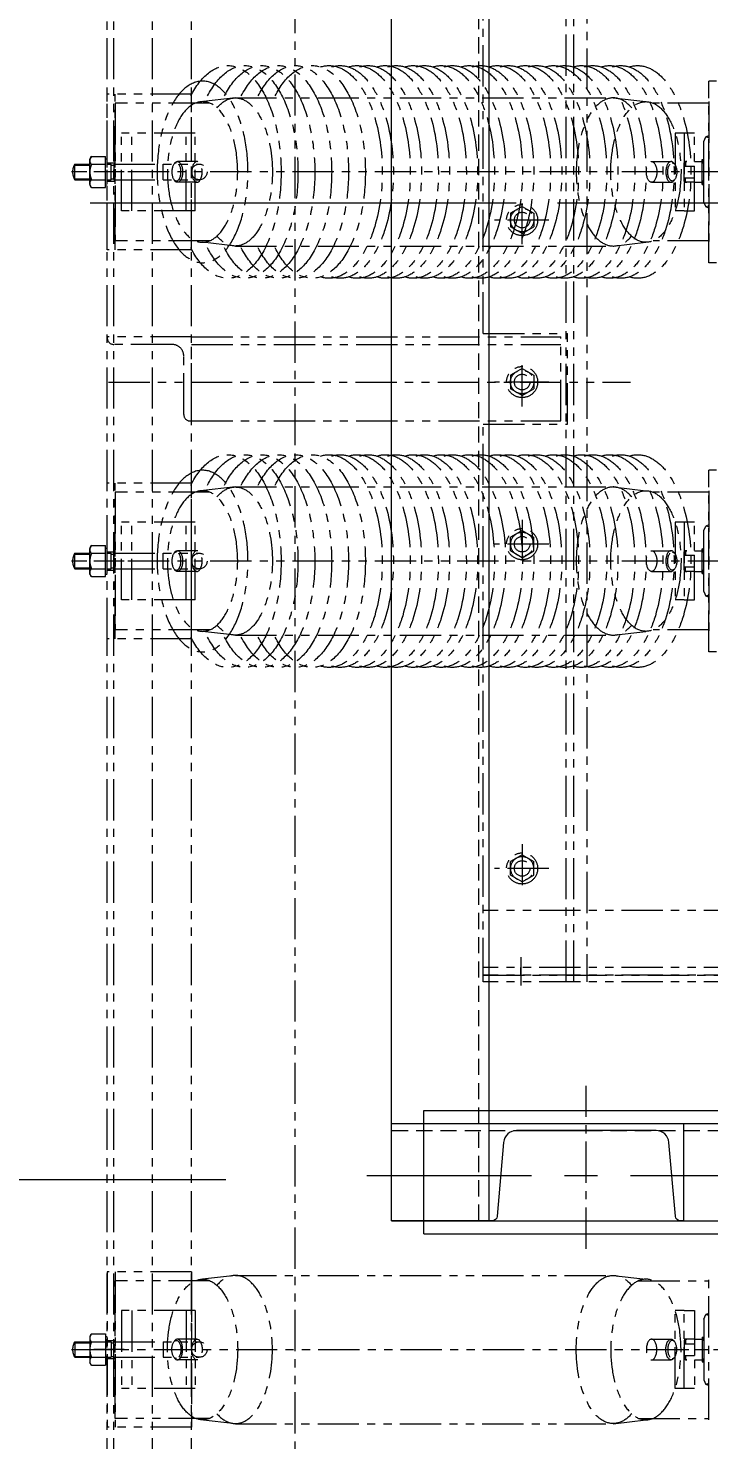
# Model space of a CAD drawing. Header units: millimetres. Extents: x -243837 to -5443, y 40 to 285140.
# Drawn here: x -191716 to -191191, y 77813 to 78902 of the extents above; entities that cross this region are included whole.
import ezdxf

# ---------------------------------------------------------------- set-up
doc = ezdxf.new("R2010")
doc.units = ezdxf.units.MM
for name, pattern in [('CENTER', [50.8, 31.75, -6.35, 6.35, -6.35]), ('CENTER2', [1.125, 0.75, -0.125, 0.125, -0.125]), ('HIDDEN', [0.375, 0.25, -0.125]), ('PHANTOM', [63.5, 31.75, -6.35, 6.35, -6.35, 6.35, -6.35])]:
    doc.linetypes.add(name, pattern=pattern)
for name, color, linetype, lineweight in [('2', 3, 'Continuous', 20), ('CEN', 1, 'CENTER', 9), ('HIDDEN', 2, 'HIDDEN', 0), ('PHANTAM', 21, 'PHANTOM', 0), ('R-CENTER', 1, 'CENTER2', 5), ('R-OBJECT', 2, 'Continuous', 20)]:
    doc.layers.add(name, color=color, linetype=linetype, lineweight=lineweight)
doc.styles.add('KA', font='romans.shx', dxfattribs={"width": 0.7})
doc.dimstyles.new('rakesh$0', dxfattribs={"dimscale": 160, "dimtxt": 2.5, "dimasz": 1, "dimexe": 0.8, "dimexo": 0.8, "dimgap": 1, "dimtad": 1, "dimdec": 0, "dimzin": 0, "dimdsep": 46, "dimtxsty": 'KA', "dimblk": 'OBLIQUE', "dimcen": 1.5, "dimclrd": 1, "dimclre": 1, "dimclrt": 2, "dimadec": 0, "dimazin": 0, "dimtfac": 1, "dimtdec": 0, "dimtmove": 0, "dimatfit": 2, "dimfxl": 1, "dimtolj": 1, "dimtzin": 0, "dimlwd": -1, "dimlwe": -1, "dimarcsym": 1})

# ---------------------------------------------------------------- blocks, each defined once
blk = doc.blocks.new('DDFDFDFFSDF')
at = {"layer": 'PHANTAM'}
for p, q in [((-645, 574.9, 1), (-645, 4894.7, 5.7)), ((-640, 574.9, -165.8), (-640, 4894.7, -161.1)), ((-610, 574.9, 1), (-610, 4894.7, 5.7)), ((-580, 574.9, 1), (-580, 4894.7, 5.7)), ((-500, -215.2, 165.9), (-500, 4894.7, 172.3)), ((-355, 1648.9, 8473.9), (-355, 4027.7, 6252.1)), ((-291, 1149.1, 3434.5), (-291, 4027.7, -2797.5)), ((-285, 1149.1, 5593.6), (-285, 4027.7, -638.4)), ((-275, 4027.7, 3892.9), (-275, 1149.1, 10124.9)), ((-181, 1703.4, 170.3), (-181, 1843.4, 170.3)), ((-175, 1843.4, 170.3), (-181, 1843.4, 170.3)), ((-645, 1713.4, 170.3), (-645, 1833.4, 170.3)), ((-580, 1833.4, 170.3), (-645, 1833.4, 170.3)), ((-639, 1713.4, 170.3), (-639, 1833.4, 170.3)), ((-580, 1826.4, 170.3), (-580, 1833.4, 170.3)), ((-546.2, 1830.5, 170.3), (-573, 1827.5, 170.3)), ((-546.2, 1830.5, 170.3), (-254.7, 1830.5, 170.3)), ((-254.7, 1830.5, 170.3), (-229.5, 1827.6, 170.3)), ((-565.9, 1826.4, 170.3), (-639, 1826.4, 170.3)), ((-639, 1826.4, 170.3), (-639, 1720.4, 170.3)), ((-580, 1720.4, 170.3), (-580, 1826.4, 170.3)), ((-181, 1826.4, 170.3), (-223.9, 1826.4, 170.3)), ((-181, 1827.6, 170.3), (-181, 1719.2, 170.3)), ((-634, 1743.4, 170.3), (-634, 1803.4, 170.3)), ((-577.2, 1803.4, 170.3), (-634, 1803.4, 170.3)), ((-626, 1743.4, 170.3), (-626, 1803.4, 170.3)), ((-584.1, 1743.4, 170.3), (-584.1, 1803.4, 170.3)), ((-577.2, 1743.4, 170.3), (-577.2, 1803.4, 170.3)), ((-206.9, 1803.4, 170.3), (-206.9, 1743.4, 170.3)), ((-200, 1803.4, 170.3), (-206.9, 1803.4, 170.3)), ((-192, 1803.4, 170.3), (-200, 1803.4, 170.3)), ((-200, 1803.4, 170.3), (-200, 1743.4, 170.3)), ((-192, 1743.4, 170.3), (-192, 1803.4, 170.3)), ((-184.9, 1796.9, 170.3), (-183.4, 1800.4, 170.3)), ((-184.9, 1781.4, 170.3), (-184.9, 1796.9, 170.3)), ((-181, 1799.7, 170.3), (-183.4, 1800.4, 170.3)), ((-181, 1801.2, 170.3), (-183.2, 1800.4, 170.3)), ((-181, 1799.7, 170.3), (-183.2, 1800.4, 170.3)), ((-657.3, 1785.4, 170.3), (-658.5, 1783.2, 170.3)), ((-657.3, 1785.4, 170.3), (-646.5, 1785.4, 170.3)), ((-646.5, 1761.4, 170.3), (-646.5, 1785.4, 170.3)), ((-670, 1767.4, 170.3), (-670, 1779.4, 170.3)), ((-670, 1779.4, 170.3), (-658.5, 1779.4, 170.3)), ((-670, 1778.6, 170.3), (-658.5, 1778.6, 170.3)), ((-658.5, 1763.6, 170.3), (-658.5, 1783.2, 170.3)), ((-657.3, 1779.4, 170.3), (-646.5, 1779.4, 170.3)), ((-646.5, 1783.4, 170.3), (-645, 1783.4, 170.3)), ((-645, 1780.4, 170.3), (-639, 1780.4, 170.3)), ((-645, 1780.4, 170.3), (-639, 1780.4, 170.3)), ((-645, 1779.4, 170.3), (-642, 1779.4, 170.3)), ((-642, 1767.4, 170.3), (-642, 1779.4, 170.3)), ((-642, 1778.6, 170.3), (-640, 1778.6, 170.3)), ((-640, 1779.4, 170.3), (-574, 1779.4, 170.3)), ((-640, 1779.4, 170.3), (-640, 1767.4, 170.3)), ((-602, 1767.4, 170.3), (-602, 1779.4, 170.3)), ((-575.8, 1781.4, 170.3), (-590.9, 1781.4, 170.3)), ((-225.1, 1781.4, 170.3), (-210.1, 1781.4, 170.3)), ((-200, 1780.4, 170.3), (-199, 1781.4, 170.3)), ((-199, 1781.4, 170.3), (-200, 1780.4, 170.3)), ((-200, 1766.4, 170.3), (-200, 1780.4, 170.3)), ((-200, 1766.4, 170.3), (-200, 1780.4, 170.3)), ((-200, 1777.9, 170.3), (-192, 1777.9, 170.3)), ((-199, 1781.4, 170.3), (-198, 1781.4, 170.3)), ((-198, 1781.4, 170.3), (-199, 1781.4, 170.3)), ((-199, 1781.4, 170.3), (-199, 1777.9, 170.3)), ((-199, 1777.9, 170.3), (-199, 1781.4, 170.3)), ((-192, 1781.4, 170.3), (-186, 1781.4, 170.3)), ((-192, 1768.9, 170.3), (-192, 1777.9, 170.3)), ((-186, 1782.9, 170.3), (-184.9, 1782.9, 170.3)), ((-186, 1763.8, 170.3), (-186, 1782.9, 170.3)), ((-184.9, 1781.7, 170.3), (-186, 1782.8, 170.3)), ((-184.9, 1781, 170.3), (-186, 1782.1, 170.3)), ((-186, 1765.4, 170.3), (-186, 1781.4, 170.3)), ((-185.1, 1780.5, 170.3), (-186, 1781.4, 170.3)), ((-185.8, 1780.5, 170.3), (-186, 1780.7, 170.3)), ((-186, 1780.5, 170.3), (-184.9, 1780.5, 170.3)), ((-184.9, 1782.4, 170.3), (-185.4, 1782.9, 170.3)), ((-184.9, 1763.8, 170.3), (-184.9, 1782.9, 170.3)), ((-184.9, 1765.4, 170.3), (-184.9, 1781.4, 170.3)), ((672.7, 1773.4, 170.3), (-672.7, 1773.4, 170.3)), ((-670, 1768.1, 170.3), (-657.6, 1768.1, 170.3)), ((-670, 1767.4, 170.3), (-658.5, 1767.4, 170.3)), ((-657.3, 1761.4, 170.3), (-658.5, 1763.6, 170.3)), ((-657.3, 1767.4, 170.3), (-646.5, 1767.4, 170.3)), ((-631.9, 1773.4, 170.3), (-655.5, 1773.4, 170.3)), ((-646.5, 1763.4, 170.3), (-645, 1763.4, 170.3)), ((-645, 1767.4, 170.3), (-642, 1767.4, 170.3)), ((-645, 1766.4, 170.3), (-639, 1766.4, 170.3)), ((-645, 1766.4, 170.3), (-638.8, 1766.4, 170.3)), ((-642, 1768.1, 170.3), (-640, 1768.1, 170.3)), ((-640, 1767.4, 170.3), (-574, 1767.4, 170.3)), ((-634, 1773.4, 170.3), (-639, 1773.4, 170.3)), ((-575.8, 1765.4, 170.3), (-590.9, 1765.4, 170.3)), ((-580, 1759.4, 170.3), (-580, 1763.4, 170.3)), ((-225.1, 1765.4, 170.3), (-210.1, 1765.4, 170.3)), ((-200, 1768.9, 170.3), (-192, 1768.9, 170.3)), ((-200, 1766.4, 170.3), (-199, 1765.4, 170.3)), ((-200, 1766.4, 170.3), (-199, 1765.4, 170.3)), ((-199, 1765.4, 170.3), (-200, 1766.4, 170.3)), ((-192, 1765.4, 170.3), (-200, 1765.4, 170.3)), ((-199, 1765.4, 170.3), (-199, 1768.9, 170.3)), ((-199, 1765.4, 170.3), (-199, 1768.9, 170.3)), ((-199, 1765.4, 170.3), (-198, 1765.4, 170.3)), ((-198, 1765.4, 170.3), (-199, 1765.4, 170.3)), ((-181, 1773.4, 170.3), (-192, 1773.4, 170.3)), ((-192, 1765.4, 170.3), (-186, 1765.4, 170.3)), ((-186, 1766.3, 170.3), (-184.9, 1766.3, 170.3)), ((-184.9, 1764.7, 170.3), (-186, 1765.8, 170.3)), ((-184.9, 1764, 170.3), (-186, 1765.1, 170.3)), ((-185.4, 1763.8, 170.3), (-186, 1764.4, 170.3)), ((-186, 1763.8, 170.3), (-184.9, 1763.8, 170.3)), ((-184.9, 1765.4, 170.3), (-185.8, 1766.3, 170.3)), ((-184.9, 1766.1, 170.3), (-185.1, 1766.3, 170.3)), ((-184.9, 1749.9, 170.3), (-184.9, 1765.4, 170.3)), ((-657.3, 1761.4, 170.3), (-646.5, 1761.4, 170.3)), ((-580, 1753.4, 170.3), (-580, 1759.4, 170.3)), ((-325, 1717.6, 5286.8), (-325, 1753.3, 5286.8)), ((-577.2, 1743.4, 170.3), (-634, 1743.4, 170.3)), ((-325, 1746.8, 5286.8), (-334, 1741.6, 5286.8)), ((-334, 1741.6, 5286.8), (-334, 1731.1, 5286.8)), ((-325, 1746.8, 5286.8), (-316, 1741.6, 5286.8)), ((-316, 1741.6, 5286.8), (-316, 1731.1, 5286.8)), ((-200, 1743.4, 170.3), (-206.9, 1743.4, 170.3)), ((-200, 1743.4, 170.3), (-192, 1743.4, 170.3)), ((-184.9, 1749.9, 170.3), (-183.4, 1746.4, 170.3)), ((-181, 1747.1, 170.3), (-183.4, 1746.4, 170.3)), ((-181, 1747, 170.3), (-183.2, 1746.4, 170.3)), ((-181, 1745.6, 170.3), (-183.2, 1746.4, 170.3)), ((-304.4, 1736.3, 5286.8), (-346.4, 1736.3, 5286.8)), ((-325, 1725.9, 5286.8), (-334, 1731.1, 5286.8)), ((-325, 1725.9, 5286.8), (-316, 1731.1, 5286.8)), ((-565.9, 1720.4, 170.3), (-639, 1720.4, 170.3)), ((-580, 1713.4, 170.3), (-580, 1720.4, 170.3)), ((-181, 1720.4, 170.3), (-223.9, 1720.4, 170.3)), ((-580, 1713.4, 170.3), (-645, 1713.4, 170.3)), ((-546.2, 1716.2, 170.3), (-571.5, 1719.2, 170.3)), ((-546.2, 1716.2, 170.3), (-254.7, 1716.2, 170.3)), ((-254.7, 1716.2, 170.3), (-229.5, 1719.2, 170.3)), ((-175, 1703.4, 170.3), (-181, 1703.4, 170.3)), ((-645, 1646.4, 7164.9), (-645, 1645.4, 7164.9)), ((-580, 1646.4, 7164.9), (-645, 1646.4, 7164.9)), ((-580, 1646.4, 6713.9), (-295, 1646.4, 8384.2)), ((-580, 1581.4, 7164.9), (-580, 1646.4, 7164.9)), ((-355, 1648.9, 8473.9), (-290, 1648.9, 8392.1)), ((-295, 1581.4, 5153.4), (-295, 1646.4, 5153.4)), ((-290, 1578.9, 5153.4), (-290, 1648.9, 5153.4)), ((-595, 1640.4, 7164.9), (-640, 1640.4, 7164.9)), ((-580, 1640.4, 6771.8), (-295, 1640.4, 8423.2)), ((-586, 1586.4, 7164.9), (-586, 1631.4, 7164.9)), ((-325, 1621.8, 10178.4), (-334, 1616.6, 10178.4)), ((-325, 1592.6, 10178.4), (-325, 1628.4, 10178.4)), ((-325, 1621.8, 10178.4), (-316, 1616.6, 10178.4)), ((-644, 1611.4, 6676), (-241.4, 1611.4, 8210.2)), ((-304.4, 1611.4, 10178.4), (-346.4, 1611.4, 10178.4)), ((-334, 1616.6, 10178.4), (-334, 1606.2, 10178.4)), ((-316, 1616.6, 10178.4), (-316, 1606.2, 10178.4)), ((-325, 1601, 10178.4), (-334, 1606.2, 10178.4)), ((-325, 1601, 10178.4), (-316, 1606.2, 10178.4)), ((-581, 1581.4, 7164.9), (-580, 1581.4, 7164.9)), ((-581, 1581.4, 7164.9), (-580, 1581.4, 7164.9)), ((-580, 1581.4, 6713.9), (-295, 1581.4, 8384.2)), ((-355, 1151.1, 7964.8), (-355, 1578.9, 8157.1)), ((-355, 1578.9, 8478.3), (-290, 1578.9, 8397.6)), ((-181, 1403.4, 170.3), (-181, 1543.4, 170.3)), ((-175, 1543.4, 170.3), (-181, 1543.4, 170.3)), ((-645, 1413.4, 170.3), (-645, 1533.4, 170.3)), ((-580, 1533.4, 170.3), (-645, 1533.4, 170.3)), ((-639, 1413.4, 170.3), (-639, 1533.4, 170.3)), ((-565.9, 1526.4, 170.3), (-639, 1526.4, 170.3)), ((-639, 1526.4, 170.3), (-639, 1420.4, 170.3)), ((-580, 1526.4, 170.3), (-580, 1533.4, 170.3)), ((-580, 1420.4, 170.3), (-580, 1526.4, 170.3)), ((-546.2, 1530.5, 170.3), (-573, 1527.5, 170.3)), ((-546.2, 1530.5, 170.3), (-254.7, 1530.5, 170.3)), ((-254.7, 1530.5, 170.3), (-229.5, 1527.6, 170.3)), ((-181, 1526.4, 170.3), (-223.9, 1526.4, 170.3)), ((-181, 1527.6, 170.3), (-181, 1419.2, 170.3)), ((-634, 1443.4, 170.3), (-634, 1503.4, 170.3)), ((-577.2, 1503.4, 170.3), (-634, 1503.4, 170.3)), ((-626, 1443.4, 170.3), (-626, 1503.4, 170.3)), ((-584.1, 1443.4, 170.3), (-584.1, 1503.4, 170.3)), ((-577.2, 1443.4, 170.3), (-577.2, 1503.4, 170.3)), ((-325, 1505.2, 5286.8), (-325, 1469.5, 5286.8)), ((-206.9, 1503.4, 170.3), (-206.9, 1443.4, 170.3)), ((-200, 1503.4, 170.3), (-206.9, 1503.4, 170.3)), ((-192, 1503.4, 170.3), (-200, 1503.4, 170.3)), ((-200, 1503.4, 170.3), (-200, 1443.4, 170.3)), ((-192, 1443.4, 170.3), (-192, 1503.4, 170.3)), ((-325, 1496.9, 5286.8), (-334, 1491.7, 5286.8)), ((-334, 1481.2, 5286.8), (-334, 1491.7, 5286.8)), ((-325, 1496.9, 5286.8), (-316, 1491.7, 5286.8)), ((-316, 1481.2, 5286.8), (-316, 1491.7, 5286.8)), ((-184.9, 1496.9, 170.3), (-183.4, 1500.4, 170.3)), ((-184.9, 1481.4, 170.3), (-184.9, 1496.9, 170.3)), ((-181, 1499.7, 170.3), (-183.4, 1500.4, 170.3)), ((-181, 1501.2, 170.3), (-183.2, 1500.4, 170.3)), ((-181, 1499.7, 170.3), (-183.2, 1500.4, 170.3)), ((-657.3, 1485.4, 170.3), (-658.5, 1483.2, 170.3)), ((-658.5, 1463.6, 170.3), (-658.5, 1483.2, 170.3)), ((-657.3, 1485.4, 170.3), (-646.5, 1485.4, 170.3)), ((-646.5, 1461.4, 170.3), (-646.5, 1485.4, 170.3)), ((-646.5, 1483.4, 170.3), (-645, 1483.4, 170.3)), ((-645, 1480.4, 170.3), (-639, 1480.4, 170.3)), ((-645, 1480.4, 170.3), (-639, 1480.4, 170.3)), ((-575.8, 1481.4, 170.3), (-590.9, 1481.4, 170.3)), ((-304.4, 1486.4, 5286.8), (-346.4, 1486.4, 5286.8)), ((-325, 1476, 5286.8), (-334, 1481.2, 5286.8)), ((-325, 1476, 5286.8), (-316, 1481.2, 5286.8)), ((-225.1, 1481.4, 170.3), (-210.1, 1481.4, 170.3)), ((-200, 1480.4, 170.3), (-199, 1481.4, 170.3)), ((-199, 1481.4, 170.3), (-200, 1480.4, 170.3)), ((-200, 1466.4, 170.3), (-200, 1480.4, 170.3)), ((-200, 1466.4, 170.3), (-200, 1480.4, 170.3)), ((-199, 1481.4, 170.3), (-198, 1481.4, 170.3)), ((-198, 1481.4, 170.3), (-199, 1481.4, 170.3)), ((-199, 1481.4, 170.3), (-199, 1477.9, 170.3)), ((-199, 1477.9, 170.3), (-199, 1481.4, 170.3)), ((-192, 1481.4, 170.3), (-186, 1481.4, 170.3)), ((-186, 1482.9, 170.3), (-184.9, 1482.9, 170.3)), ((-186, 1463.8, 170.3), (-186, 1482.9, 170.3)), ((-184.9, 1481.9, 170.3), (-186, 1482.9, 170.3)), ((-184.9, 1481.2, 170.3), (-186, 1482.3, 170.3)), ((-184.9, 1480.5, 170.3), (-186, 1481.6, 170.3)), ((-186, 1465.4, 170.3), (-186, 1481.4, 170.3)), ((-185.6, 1480.5, 170.3), (-186, 1480.9, 170.3)), ((-186, 1480.5, 170.3), (-184.9, 1480.5, 170.3)), ((-184.9, 1482.6, 170.3), (-185.3, 1482.9, 170.3)), ((-184.9, 1463.8, 170.3), (-184.9, 1482.9, 170.3)), ((-184.9, 1465.4, 170.3), (-184.9, 1481.4, 170.3)), ((672.7, 1473.4, 170.3), (-672.7, 1473.4, 170.3)), ((-670, 1479.4, 170.3), (-658.5, 1479.4, 170.3)), ((-670, 1467.4, 170.3), (-670, 1479.4, 170.3)), ((-670, 1478.6, 170.3), (-658.5, 1478.6, 170.3)), ((-657.3, 1479.4, 170.3), (-646.5, 1479.4, 170.3)), ((-631.9, 1473.4, 170.3), (-655.5, 1473.4, 170.3)), ((-645, 1479.4, 170.3), (-642, 1479.4, 170.3)), ((-642, 1467.4, 170.3), (-642, 1479.4, 170.3)), ((-642, 1478.6, 170.3), (-640, 1478.6, 170.3)), ((-640, 1479.4, 170.3), (-574, 1479.4, 170.3)), ((-640, 1479.4, 170.3), (-640, 1467.4, 170.3)), ((-634, 1473.4, 170.3), (-639, 1473.4, 170.3)), ((-602, 1467.4, 170.3), (-602, 1479.4, 170.3)), ((-200, 1477.9, 170.3), (-192, 1477.9, 170.3)), ((-192, 1468.9, 170.3), (-192, 1477.9, 170.3)), ((-181, 1473.4, 170.3), (-192, 1473.4, 170.3)), ((-670, 1468.1, 170.3), (-657.6, 1468.1, 170.3)), ((-670, 1467.4, 170.3), (-658.5, 1467.4, 170.3)), ((-657.3, 1461.4, 170.3), (-658.5, 1463.6, 170.3)), ((-657.3, 1467.4, 170.3), (-646.5, 1467.4, 170.3)), ((-657.3, 1461.4, 170.3), (-646.5, 1461.4, 170.3)), ((-646.5, 1463.4, 170.3), (-645, 1463.4, 170.3)), ((-645, 1467.4, 170.3), (-642, 1467.4, 170.3)), ((-645, 1466.4, 170.3), (-639, 1466.4, 170.3)), ((-645, 1466.4, 170.3), (-638.8, 1466.4, 170.3)), ((-642, 1468.1, 170.3), (-640, 1468.1, 170.3)), ((-640, 1467.4, 170.3), (-574, 1467.4, 170.3)), ((-575.8, 1465.4, 170.3), (-590.9, 1465.4, 170.3)), ((-580, 1459.4, 170.3), (-580, 1463.4, 170.3)), ((-580, 1453.4, 170.3), (-580, 1459.4, 170.3)), ((-225.1, 1465.4, 170.3), (-210.1, 1465.4, 170.3)), ((-200, 1468.9, 170.3), (-192, 1468.9, 170.3)), ((-200, 1466.4, 170.3), (-199, 1465.4, 170.3)), ((-200, 1466.4, 170.3), (-199, 1465.4, 170.3)), ((-199, 1465.4, 170.3), (-200, 1466.4, 170.3)), ((-192, 1465.4, 170.3), (-200, 1465.4, 170.3)), ((-199, 1465.4, 170.3), (-199, 1468.9, 170.3)), ((-199, 1465.4, 170.3), (-199, 1468.9, 170.3)), ((-199, 1465.4, 170.3), (-198, 1465.4, 170.3)), ((-198, 1465.4, 170.3), (-199, 1465.4, 170.3)), ((-192, 1465.4, 170.3), (-186, 1465.4, 170.3)), ((-186, 1466.3, 170.3), (-184.9, 1466.3, 170.3)), ((-184.9, 1464.9, 170.3), (-186, 1466, 170.3)), ((-184.9, 1464.2, 170.3), (-186, 1465.3, 170.3)), ((-185.2, 1463.8, 170.3), (-186, 1464.6, 170.3)), ((-186, 1463.8, 170.3), (-186, 1463.9, 170.3)), ((-186, 1463.8, 170.3), (-184.9, 1463.8, 170.3)), ((-184.9, 1465.6, 170.3), (-185.6, 1466.3, 170.3)), ((-184.9, 1449.9, 170.3), (-184.9, 1465.4, 170.3)), ((-184.9, 1449.9, 170.3), (-183.4, 1446.4, 170.3)), ((-577.2, 1443.4, 170.3), (-634, 1443.4, 170.3)), ((-200, 1443.4, 170.3), (-206.9, 1443.4, 170.3)), ((-200, 1443.4, 170.3), (-192, 1443.4, 170.3)), ((-181, 1447.1, 170.3), (-183.4, 1446.4, 170.3)), ((-181, 1447, 170.3), (-183.2, 1446.4, 170.3)), ((-181, 1445.6, 170.3), (-183.2, 1446.4, 170.3)), ((-565.9, 1420.4, 170.3), (-639, 1420.4, 170.3)), ((-580, 1413.4, 170.3), (-580, 1420.4, 170.3)), ((-546.2, 1416.2, 170.3), (-571.5, 1419.2, 170.3)), ((-546.2, 1416.2, 170.3), (-254.7, 1416.2, 170.3)), ((-254.7, 1416.2, 170.3), (-229.5, 1419.2, 170.3)), ((-181, 1420.4, 170.3), (-223.9, 1420.4, 170.3)), ((-580, 1413.4, 170.3), (-645, 1413.4, 170.3)), ((-175, 1403.4, 170.3), (-181, 1403.4, 170.3)), ((-325, 1255.2, 5286.8), (-325, 1219.5, 5286.8)), ((-325, 1246.9, 5286.8), (-334, 1241.7, 5286.8)), ((-334, 1231.2, 5286.8), (-334, 1241.7, 5286.8)), ((-325, 1246.9, 5286.8), (-316, 1241.7, 5286.8)), ((-316, 1231.2, 5286.8), (-316, 1241.7, 5286.8)), ((-304.4, 1236.4, 5286.8), (-346.4, 1236.4, 5286.8)), ((-325, 1226, 5286.8), (-334, 1231.2, 5286.8)), ((-325, 1226, 5286.8), (-316, 1231.2, 5286.8)), ((355, 1204.1, 7964.8), (-355, 1204.1, 7964.8)), ((-326, 1167.9, 7964.8), (-326, 1146.2, 7964.8)), ((355, 1160.1, 7964.8), (-355, 1160.1, 7964.8)), ((355, 1154.1, 7964.8), (-355, 1154.1, 7964.8)), ((-355, 1149.1, -0.7), (-355, 1154.1, -0.7)), ((-355, 1154.1, -0.7), (355, 1154.1, -0.7)), ((-326, 1154.1, 7964.8), (-326, 1160.1, 7964.8)), ((355, 1149.1, -0.7), (-355, 1149.1, -0.7)), ((-645, 925.5, 166.1), (-645, 805.5, 166.1)), ((-580, 925.5, 166.1), (-645, 925.5, 166.1)), ((-639, 925.5, 166.1), (-639, 805.5, 166.1)), ((-580, 925.5, 166.1), (-580, 918.5, 166.1)), ((-565.9, 918.5, 166.1), (-639, 918.5, 166.1)), ((-639, 812.4, 166.1), (-639, 918.5, 166.1)), ((-580, 918.5, 166.1), (-580, 812.4, 166.1)), ((-546.2, 922.6, 166.1), (-571.5, 919.7, 166.1)), ((-546.2, 922.6, 166.1), (-254.7, 922.6, 166.1)), ((-254.7, 922.6, 166.1), (-229.5, 919.7, 166.1)), ((-235.1, 918.5, 166.1), (-181, 918.5, 166.1)), ((-181, 811.3, 166.1), (-181, 919.7, 166.1)), ((-634, 895.5, 166.1), (-634, 835.5, 166.1)), ((-577.2, 895.5, 166.1), (-634, 895.5, 166.1)), ((-626, 895.5, 166.1), (-626, 835.5, 166.1)), ((-584.1, 895.5, 166.1), (-584.1, 835.5, 166.1)), ((-577.2, 895.5, 166.1), (-577.2, 835.5, 166.1)), ((-206.9, 835.5, 166.1), (-206.9, 895.5, 166.1)), ((-200, 895.5, 166.1), (-206.9, 895.5, 166.1)), ((-200, 835.5, 166.1), (-200, 895.5, 166.1)), ((-200, 895.5, 166.1), (-192, 895.5, 166.1)), ((-192, 895.5, 166.1), (-192, 835.5, 166.1)), ((-184.9, 889, 166.1), (-183.4, 892.5, 166.1)), ((-181, 891.8, 166.1), (-183.4, 892.5, 166.1)), ((-181, 893.2, 166.1), (-183.2, 892.5, 166.1)), ((-181, 891.8, 166.1), (-183.2, 892.5, 166.1)), ((-580, 885.5, 166.1), (-580, 879.5, 166.1)), ((-184.9, 889, 166.1), (-184.9, 873.5, 166.1)), ((-670, 871.5, 166.1), (-670, 859.5, 166.1)), ((-670, 871.5, 166.1), (-658.5, 871.5, 166.1)), ((-670, 870.7, 166.1), (-657.6, 870.7, 166.1)), ((-657.3, 877.5, 166.1), (-658.5, 875.3, 166.1)), ((-658.5, 875.3, 166.1), (-658.5, 855.6, 166.1)), ((-657.3, 877.5, 166.1), (-646.5, 877.5, 166.1)), ((-657.3, 871.5, 166.1), (-646.5, 871.5, 166.1)), ((-646.5, 877.5, 166.1), (-646.5, 853.5, 166.1)), ((-646.5, 875.5, 166.1), (-645, 875.5, 166.1)), ((-645, 872.5, 166.1), (-639, 872.5, 166.1)), ((-645, 872.5, 166.1), (-638.8, 872.5, 166.1)), ((-645, 871.5, 166.1), (-642, 871.5, 166.1)), ((-642, 871.5, 166.1), (-642, 859.5, 166.1)), ((-642, 870.7, 166.1), (-640, 870.7, 166.1)), ((-640, 871.5, 166.1), (-574, 871.5, 166.1)), ((-640, 859.5, 166.1), (-640, 871.5, 166.1)), ((-602, 871.5, 166.1), (-602, 859.5, 166.1)), ((-575.8, 873.5, 166.1), (-590.9, 873.5, 166.1)), ((-580, 879.5, 166.1), (-580, 875.5, 166.1)), ((-225.1, 873.5, 166.1), (-210.1, 873.5, 166.1)), ((-200, 872.5, 166.1), (-199, 873.5, 166.1)), ((-192, 873.5, 166.1), (-200, 873.5, 166.1)), ((-200, 872.5, 166.1), (-199, 873.5, 166.1)), ((-199, 873.5, 166.1), (-200, 872.5, 166.1)), ((-200, 872.5, 166.1), (-200, 858.5, 166.1)), ((-200, 872.5, 166.1), (-200, 858.5, 166.1)), ((-199, 873.5, 166.1), (-199, 870, 166.1)), ((-199, 873.5, 166.1), (-198, 873.5, 166.1)), ((-198, 873.5, 166.1), (-199, 873.5, 166.1)), ((-199, 873.5, 166.1), (-199, 870, 166.1)), ((-192, 873.5, 166.1), (-186, 873.5, 166.1)), ((-186, 875, 166.1), (-186, 855.9, 166.1)), ((-186, 875, 166.1), (-184.9, 875, 166.1)), ((-185.1, 875, 166.1), (-186, 874.1, 166.1)), ((-185.8, 875, 166.1), (-186, 874.8, 166.1)), ((-184.9, 874.5, 166.1), (-186, 873.4, 166.1)), ((-184.9, 873.8, 166.1), (-186, 872.7, 166.1)), ((-186, 873.5, 166.1), (-186, 857.5, 166.1)), ((-186, 872.6, 166.1), (-184.9, 872.6, 166.1)), ((-184.9, 873.1, 166.1), (-185.4, 872.6, 166.1)), ((-184.9, 875, 166.1), (-184.9, 855.9, 166.1)), ((-184.9, 873.5, 166.1), (-184.9, 857.5, 166.1)), ((-672.7, 865.5, 166.1), (672.7, 865.5, 166.1)), ((-670, 860.2, 166.1), (-658.5, 860.2, 166.1)), ((-631.9, 865.5, 166.1), (-655.5, 865.5, 166.1)), ((-642, 860.2, 166.1), (-640, 860.2, 166.1)), ((-634, 865.5, 166.1), (-639, 865.5, 166.1)), ((-200, 870, 166.1), (-192, 870, 166.1)), ((-200, 861, 166.1), (-192, 861, 166.1)), ((-199, 857.5, 166.1), (-199, 861, 166.1)), ((-199, 861, 166.1), (-199, 857.5, 166.1)), ((-192, 870, 166.1), (-192, 861, 166.1)), ((-192, 865.5, 166.1), (-181, 865.5, 166.1)), ((-670, 859.5, 166.1), (-658.5, 859.5, 166.1)), ((-657.3, 853.5, 166.1), (-658.5, 855.6, 166.1)), ((-657.3, 859.5, 166.1), (-646.5, 859.5, 166.1)), ((-657.3, 853.5, 166.1), (-646.5, 853.5, 166.1)), ((-646.5, 855.5, 166.1), (-645, 855.5, 166.1)), ((-645, 859.5, 166.1), (-642, 859.5, 166.1)), ((-645, 858.5, 166.1), (-639, 858.5, 166.1)), ((-645, 858.5, 166.1), (-639, 858.5, 166.1)), ((-640, 859.5, 166.1), (-574, 859.5, 166.1)), ((-575.8, 857.5, 166.1), (-590.9, 857.5, 166.1)), ((-225.1, 857.5, 166.1), (-210.1, 857.5, 166.1)), ((-200, 858.5, 166.1), (-199, 857.5, 166.1)), ((-199, 857.5, 166.1), (-200, 858.5, 166.1)), ((-198, 857.5, 166.1), (-199, 857.5, 166.1)), ((-199, 857.5, 166.1), (-198, 857.5, 166.1)), ((-192, 857.5, 166.1), (-186, 857.5, 166.1)), ((-186, 858.4, 166.1), (-184.9, 858.4, 166.1)), ((-185.5, 858.4, 166.1), (-186, 857.9, 166.1)), ((-184.9, 858.3, 166.1), (-186, 857.2, 166.1)), ((-184.9, 857.6, 166.1), (-186, 856.5, 166.1)), ((-186, 855.9, 166.1), (-184.9, 855.9, 166.1)), ((-184.9, 856.9, 166.1), (-185.8, 855.9, 166.1)), ((-184.9, 856.1, 166.1), (-185.1, 855.9, 166.1)), ((-184.9, 857.5, 166.1), (-184.9, 842, 166.1)), ((-184.9, 842, 166.1), (-183.4, 838.5, 166.1)), ((-181, 839.2, 166.1), (-183.4, 838.5, 166.1)), ((-181, 839.1, 166.1), (-183.2, 838.5, 166.1)), ((-181, 837.7, 166.1), (-183.2, 838.5, 166.1)), ((-577.2, 835.5, 166.1), (-634, 835.5, 166.1)), ((-200, 835.5, 166.1), (-206.9, 835.5, 166.1)), ((-192, 835.5, 166.1), (-200, 835.5, 166.1)), ((-580, 805.5, 166.1), (-645, 805.5, 166.1)), ((-565.9, 812.4, 166.1), (-639, 812.4, 166.1)), ((-580, 812.4, 166.1), (-580, 805.5, 166.1)), ((-546.2, 808.3, 166.1), (-573, 811.4, 166.1)), ((-546.2, 808.3, 166.1), (-254.7, 808.3, 166.1)), ((-254.7, 808.3, 166.1), (-229.5, 811.3, 166.1)), ((-235.1, 812.4, 166.1), (-181, 812.4, 166.1))]:
    blk.add_line(p, q, dxfattribs=at)
for centre, radius in [((-574, 1773.4, 170.3), 6), ((-325, 1736.3, 5286.8), 12), ((-325, 1736.3, 5286.8), 6), ((-325, 1611.4, 10178.4), 12), ((-325, 1611.4, 10178.4), 6), ((-325, 1486.4, 5286.8), 12), ((-325, 1486.4, 5286.8), 6), ((-574, 1473.4, 170.3), 6), ((-325, 1236.4, 5286.8), 12), ((-325, 1236.4, 5286.8), 6), ((-574, 865.5, 166.1), 6)]:
    blk.add_circle(centre, radius, dxfattribs=at)
for centre, radius, start, end in [((-654.3, 1782.4, 170.3), 4.24, 135, 225), ((-660.9, 1773.4, 170.3), 10.9, 146.6036, 213.3964), ((-643.5, 1773.4, 170.3), 15, 156.4634, 203.5366), ((-654.3, 1764.4, 170.3), 4.24, 135, 225), ((-640, 1645.4, 7164.9), 5, 180, 270), ((-595, 1631.4, 7164.9), 9, 0, 90), ((-581, 1586.4, 7164.9), 5, 180, 270), ((-654.3, 1482.4, 170.3), 4.24, 135, 225), ((-660.9, 1473.4, 170.3), 10.9, 146.6036, 213.3964), ((-643.5, 1473.4, 170.3), 15, 156.4634, 203.5366), ((-654.3, 1464.4, 170.3), 4.24, 135, 225), ((-660.9, 865.5, 166.1), 10.9, 146.6036, 213.3964), ((-654.3, 874.5, 166.1), 4.24, 135, 225), ((-643.5, 865.5, 166.1), 15, 156.4634, 203.5366), ((-654.3, 856.5, 166.1), 4.24, 135, 225)]:
    blk.add_arc(centre, radius, start, end, dxfattribs=at)
at = {"layer": 'PHANTAM', "extrusion": (0, 0, -1)}
for centre, major_axis, start_param, end_param in [((-551.9, 1773.4, 170.3), (0, 82), 5.507893, 10.200071), ((-538.9, 1773.4, 170.3), (0, 82), 5.507893, 10.200071), ((-525.9, 1773.4, 170.3), (0, 82), 5.507893, 10.200071), ((-512.9, 1773.4, 170.3), (0, 82), 5.507893, 10.200071), ((-499.9, 1773.4, 170.3), (0, 82), 5.507893, 10.200071), ((-486.9, 1773.4, 170.3), (0, 82), 5.507893, 10.200071), ((-473.9, 1773.4, 170.3), (0, 82), 6.124096, 9.583867), ((-465.3, 1773.4, 170.3), (0, 82), 6.124096, 9.583867), ((-452.3, 1773.4, 170.3), (0, 82), 6.124096, 9.583867), ((-443.6, 1773.4, 170.3), (0, 82), 6.124096, 9.583867), ((-430.6, 1773.4, 170.3), (0, 82), 6.124096, 9.583867), ((-422, 1773.4, 170.3), (0, 82), 6.124096, 9.583867), ((-409, 1773.4, 170.3), (0, 82), 6.124096, 9.583867), ((-400.3, 1773.4, 170.3), (0, 82), 6.124096, 9.583867), ((-387.3, 1773.4, 170.3), (0, 82), 6.124096, 9.583867), ((-378.7, 1773.4, 170.3), (0, 82), 6.124096, 9.583867), ((-365.7, 1773.4, 170.3), (0, 82), 6.124096, 9.583867), ((-357, 1773.4, 170.3), (0, 82), 6.124096, 9.583867), ((-344, 1773.4, 170.3), (0, 82), 6.124096, 9.583867), ((-335.4, 1773.4, 170.3), (0, 82), 6.124096, 9.583867), ((-322.4, 1773.4, 170.3), (0, 82), 6.124096, 9.583867), ((-313.7, 1773.4, 170.3), (0, 82), 6.124096, 9.583867), ((-300.7, 1773.4, 170.3), (0, 82), 6.124096, 9.583867), ((-292.1, 1773.4, 170.3), (0, 82), 6.124096, 9.583867), ((-279.1, 1773.4, 170.3), (0, 82), 6.124096, 9.583867), ((-270.4, 1773.4, 170.3), (0, 82), 6.124096, 9.583867), ((-257.4, 1773.4, 170.3), (0, 82), 6.124096, 9.583867), ((-248.8, 1773.4, 170.3), (0, 82), 6.124096, 9.583867), ((-235.8, 1773.4, 170.3), (0, 82), 6.124096, 9.583867), ((-546.2, 1773.4, 170.3), (0, 57.1), 5.761132, 9.946831), ((-590.9, 1773.4, 170.3), (0, 8), 5.576234, 10.13173), ((-551.9, 1473.4, 170.3), (0, 82), 5.507893, 10.200071), ((-538.9, 1473.4, 170.3), (0, 82), 5.507893, 10.200071), ((-525.9, 1473.4, 170.3), (0, 82), 5.507893, 10.200071), ((-512.9, 1473.4, 170.3), (0, 82), 5.507893, 10.200071), ((-499.9, 1473.4, 170.3), (0, 82), 5.507893, 10.200071), ((-486.9, 1473.4, 170.3), (0, 82), 5.507893, 10.200071), ((-473.9, 1473.4, 170.3), (0, 82), 6.124096, 9.583867), ((-465.3, 1473.4, 170.3), (0, 82), 6.124096, 9.583867), ((-452.3, 1473.4, 170.3), (0, 82), 6.124096, 9.583867), ((-443.6, 1473.4, 170.3), (0, 82), 6.124096, 9.583867), ((-430.6, 1473.4, 170.3), (0, 82), 6.124096, 9.583867), ((-422, 1473.4, 170.3), (0, 82), 6.124096, 9.583867), ((-409, 1473.4, 170.3), (0, 82), 6.124096, 9.583867), ((-400.3, 1473.4, 170.3), (0, 82), 6.124096, 9.583867), ((-387.3, 1473.4, 170.3), (0, 82), 6.124096, 9.583867), ((-378.7, 1473.4, 170.3), (0, 82), 6.124096, 9.583867), ((-365.7, 1473.4, 170.3), (0, 82), 6.124096, 9.583867), ((-357, 1473.4, 170.3), (0, 82), 6.124096, 9.583867), ((-344, 1473.4, 170.3), (0, 82), 6.124096, 9.583867), ((-335.4, 1473.4, 170.3), (0, 82), 6.124096, 9.583867), ((-322.4, 1473.4, 170.3), (0, 82), 6.124096, 9.583867), ((-313.7, 1473.4, 170.3), (0, 82), 6.124096, 9.583867), ((-300.7, 1473.4, 170.3), (0, 82), 6.124096, 9.583867), ((-292.1, 1473.4, 170.3), (0, 82), 6.124096, 9.583867), ((-279.1, 1473.4, 170.3), (0, 82), 6.124096, 9.583867), ((-270.4, 1473.4, 170.3), (0, 82), 6.124096, 9.583867), ((-257.4, 1473.4, 170.3), (0, 82), 6.124096, 9.583867), ((-248.8, 1473.4, 170.3), (0, 82), 6.124096, 9.583867), ((-235.8, 1473.4, 170.3), (0, 82), 6.124096, 9.583867), ((-546.2, 1473.4, 170.3), (0, 57.1), 5.761132, 9.946831), ((-590.9, 1473.4, 170.3), (0, 8), 5.576234, 10.13173), ((-254.7, 865.5, 166.1), (0, -57.1), 5.761132, 9.946831), ((-210.1, 865.5, 166.1), (0, -8), 5.576234, 10.13173)]:
    blk.add_ellipse(centre, major_axis=major_axis, ratio=0.5, start_param=start_param, end_param=end_param, dxfattribs=at)
for centre, major_axis, ratio in [((-571.5, 1773.4, 170.3), (0, 70), 0.5), ((-571.5, 1773.4, 170.3), (0, 54.2), 0.5), ((-591.7, 1773.4, 170.3), (0, 7), 0.5), ((-575.8, 1773.4, 170.3), (0, 8), 0.5), ((-571.5, 1473.4, 170.3), (0, 70), 0.5), ((-571.5, 1473.4, 170.3), (0, 54.2), 0.5), ((-325, 1486.4, 5286.8), (6.39, 6.39), 1), ((-591.7, 1473.4, 170.3), (0, 7), 0.5), ((-575.8, 1473.4, 170.3), (0, 8), 0.5), ((-325, 1236.4, 5286.8), (6.39, 6.39), 1), ((-229.5, 865.5, 166.1), (0, -54.2), 0.5), ((-225.1, 865.5, 166.1), (0, -8), 0.5), ((-209.2, 865.5, 166.1), (0, -7), 0.5)]:
    blk.add_ellipse(centre, major_axis=major_axis, ratio=ratio, dxfattribs=at)
at = {"layer": 'PHANTAM'}
for centre, major_axis, start_param, end_param in [((-254.7, 1773.4, 170.3), (0, 57.1), 5.761132, 9.946831), ((-210.1, 1773.4, 170.3), (0, 8), 5.576234, 10.13173), ((-254.7, 1473.4, 170.3), (0, 57.1), 5.761132, 9.946831), ((-210.1, 1473.4, 170.3), (0, 8), 5.576234, 10.13173), ((-546.2, 865.5, 166.1), (0, -57.1), 5.761132, 9.946831), ((-590.9, 865.5, 166.1), (0, -8), 5.576234, 10.13173)]:
    blk.add_ellipse(centre, major_axis=major_axis, ratio=0.5, start_param=start_param, end_param=end_param, dxfattribs=at)
for centre, major_axis, ratio in [((-229.5, 1773.4, 170.3), (0, 54.2), 0.5), ((-225.1, 1773.4, 170.3), (0, 8), 0.5), ((-209.2, 1773.4, 170.3), (0, 7), 0.5), ((-325, 1736.3, 5286.8), (6.39, -6.39), 1), ((-325, 1611.4, 10178.4), (6.39, -6.39), 1), ((-229.5, 1473.4, 170.3), (0, 54.2), 0.5), ((-225.1, 1473.4, 170.3), (0, 8), 0.5), ((-209.2, 1473.4, 170.3), (0, 7), 0.5), ((-571.5, 865.5, 166.1), (0, -54.2), 0.5), ((-591.7, 865.5, 166.1), (0, -7), 0.5), ((-575.8, 865.5, 166.1), (0, -8), 0.5)]:
    blk.add_ellipse(centre, major_axis=major_axis, ratio=ratio, dxfattribs=at)
blk = doc.blocks.new('A$Caa90854e')
at = {"layer": '2'}
for p, q in [((-835.8, 2808.8, 173.3), (-1085.8, 2808.8, 173.3)), ((-835.8, 2808.8, 282.9), (-835.8, 2713.8, 282.9)), ((-886, 2798.8, 173.3), (-2686, 2798.8, 442.6)), ((-810.8, 2798.8, 223.5), (-2082.9, 2798.8, 223.5)), ((-886, 2798.8, 173.3), (-886, 1228.8, -50.2)), ((-886, 2798.8, 173.3), (-810.8, 2798.8, 63.7)), ((-810.8, 2798.8, 63.7), (-810.8, 1228.8, -159.8)), ((-810.8, 2723.8, 333.1), (-2836, 2723.8, 333.1)), ((-907.2, 2729.2, 392.4), (-961, 2729.2, 392.4)), ((-889.5, 2723.8, 392.4), (-961, 2723.8, 392.4)), ((-835.8, 2713.8, 173.3), (-1086, 2713.8, 173.3))]:
    blk.add_line(p, q, dxfattribs=at)
at = {"layer": '2', "elevation": -50.2}
blk.add_lwpolyline([(-1033.7, 2798.8, -0.388879), (-1029.8, 2795.2), (-1024.8, 2738.3, 0.388879), (-1014.8, 2729.2), (-907.2, 2729.2, 0.388879), (-897.2, 2738.3), (-892.3, 2795.2, -0.388879), (-888.3, 2798.8), (-886, 2798.8), (-886, 2723.8), (-1036, 2723.8), (-1036, 2798.8)], format="xyb", close=True, dxfattribs=at)
at = {"layer": 'CEN'}
blk.add_line((-960.8, 2820.3, 173.3), (-960.8, 2694.7, 173.3), dxfattribs=at)
at = {"layer": 'CEN', "ltscale": 4}
blk.add_line((-791.8, 2763.8, 223.5), (-2868.3, 2763.8, 223.5), dxfattribs=at)
at = {"layer": 'CEN', "ltscale": 5}
blk.add_line((-748.2, 2013.8, 223.5), (-2947.9, 2013.8, 223.5), dxfattribs=at)
at = {"layer": 'HIDDEN', "ltscale": 50}
for p, q in [((-878, 2798.8, 63.7), (-878, 1228.8, 63.7)), ((-811, 2729.2, 223.5), (-2686, 2729.2, 223.5))]:
    blk.add_line(p, q, dxfattribs=at)
blk = doc.blocks.new('_Oblique')
at = {"color": 0, "linetype": 'ByBlock', "lineweight": -2}
blk.add_line((-0.5, -0.5), (0.5, 0.5), dxfattribs=at)
blk = doc.blocks.new('*D183')
at = {"layer": 'DEFPOINTS', "color": 0, "ltscale": 10, "transparency": 16777216}
for p in [(-192393.1, 79513.8), (-191435.6, 79513.8, 51.3), (-191435.6, 78013.8, 0)]:
    blk.add_point(p, dxfattribs=at)
at = {"layer": 'R-OBJECT', "color": 1, "ltscale": 10, "transparency": 16777216}
for p, q in [((-191563.6, 79513.8), (-192585.1, 79513.8)), ((-192393.1, 78013.8), (-192393.1, 79513.8)), ((-191563.6, 78013.8), (-192585.1, 78013.8))]:
    blk.add_line(p, q, dxfattribs=at)
at = {"layer": 'R-OBJECT', "color": 1, "ltscale": 10, "transparency": 16777216, "xscale": 160, "yscale": 160, "zscale": 160}
for p, rotation in [((-192393.1, 79513.8), 90), ((-192393.1, 78013.8), 270)]:
    blk.add_blockref('_Oblique', p, dxfattribs=dict(at, rotation=rotation))
at = {"layer": 'R-OBJECT', "color": 2, "ltscale": 10, "transparency": 16777216, "insert": (-192393.1, 78763.8), "char_height": 400, "attachment_point": 5, "rotation": 90, "style": 'KA'}
blk.add_mtext('\\A1;1500\\P{\\H0.8x;BRG. CRS.}', dxfattribs=at)

msp = doc.modelspace()

# ---------------------------------------------------------------- linework, layer by layer
at = {"layer": 'R-CENTER', "color": 1, "linetype": 'CENTER', "ltscale": 10}
msp.add_line((-193192.22, 78767.18, -169.38), (-107113.76, 78766.01, -305.48), dxfattribs=at)

# ---------------------------------------------------------------- block references
at = {"layer": '2', "rotation": 180}
msp.add_blockref('A$Caa90854e', (-192246.44, 80780.95, -159.78), dxfattribs=at)
at = {"layer": 'R-OBJECT'}
msp.add_blockref('DDFDFDFFSDF', (-191009.94, 77017.45, -159.08), dxfattribs=at)

# ---------------------------------------------------------------- dimensions: what is measured, and where the dimension line sits
at = {"layer": 'R-OBJECT', "ltscale": 10}
dim = msp.add_linear_dim(base=(-192393.13, 79513.77, 12.83), p1=(-191435.59, 78013.81, 12.83), p2=(-191435.59, 79513.77, 64.11), angle=90, text='<>\\X{\\H0.8x;BRG. CRS.}', dimstyle='rakesh$0', override={"dimexe": 1.2, "dimfxl": 0.18}, dxfattribs=at)
dim.commit()
dim.dimension.update_dxf_attribs({"geometry": '*D183', "text_midpoint": (-192393.13, 78763.79, 12.83), "dimtype": 160})

doc.saveas('drawing.dxf')
